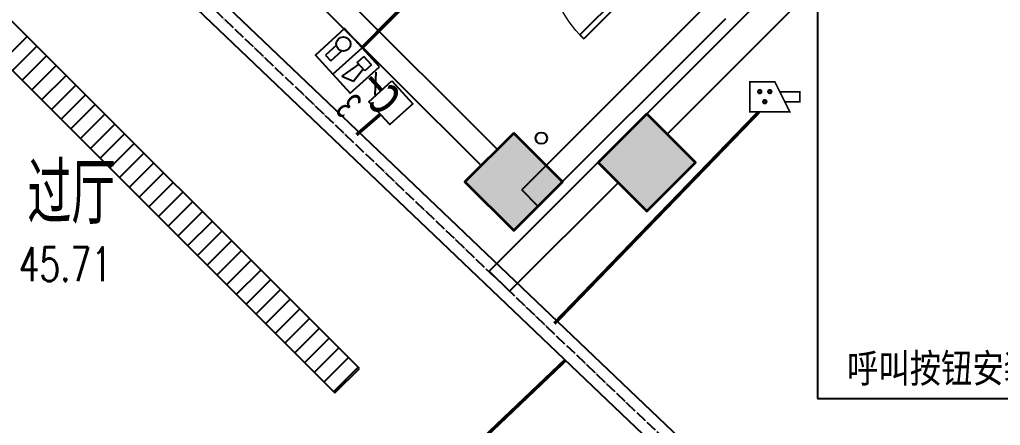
# Model space of a CAD drawing. Extents: x 815029915 to 815825525, y 579155098 to 579748855.
# Drawn here: x 815492830 to 815501371, y 579578434 to 579581973 of the extents above; entities that cross this region are included whole.
import ezdxf

# ---------------------------------------------------------------- set-up
doc = ezdxf.new("R2010")
doc.units = 0
doc.header["$LTSCALE"] = 100
doc.header["$MEASUREMENT"] = 0
for name, pattern in [('DASHDOT', [1, 0.5, -0.25, 0, -0.25]), ('DOTE', [2.42, 2, -0.2, 0.02, -0.2]), ('HIDDEN', [0.375, 0.25, -0.125])]:
    doc.linetypes.add(name, pattern=pattern)
for name, color, linetype in [('AXIS', 3, 'Continuous'), ('COLUMN', 9, 'Continuous'), ('DIM_SYMB', 3, 'Continuous'), ('E-TEXT-PLAN-DER', 7, 'Continuous'), ('EQUIP-照明', 3, 'Continuous'), ('SPACE', 7, 'Continuous'), ('T-EQUP-DIM', 7, 'Continuous'), ('T-EQUP-SERT', 7, 'Continuous'), ('WALL', 9, 'Continuous'), ('WINDOW', 4, 'Continuous'), ('WIRE-照明', 1, 'Continuous'), ('zm', 1, 'Continuous'), ('电-弱电平面-线缆', 3, 'Continuous'), ('电-强电平面-线缆', 3, 'Continuous'), ('电-桥架', 4, 'Continuous')]:
    doc.layers.add(name, color=color, linetype=linetype)
doc.layers.add('柱填充', color=9, linetype='Continuous', lineweight=18)
doc.layers.add('砼柱', color=2, linetype='Continuous', lineweight=35)
doc.styles.add('-宋体', font='', dxfattribs={"width": 0.8})
doc.styles.add('-黑体', font='', dxfattribs={"width": 0.8})
doc.styles.add('_TCH_DIM_T3', font='SIMPLEX', dxfattribs={"width": 0.705882, "bigfont": 'GBCBIG'})
doc.styles.add('_TCH_SPACE', font='SIMPLEX', dxfattribs={"height": 5, "bigfont": 'GBCBIG'})
doc.styles.add('IDQSTYLE', font='txt.shx', dxfattribs={"width": 0.7, "bigfont": 'hztxt.shx'})
doc.styles.get('-宋体').set_extended_font_data('SimSun')
doc.styles.get('-黑体').set_extended_font_data('SimHei')
doc.dimstyles.new('_TCH_ARCH-100', dxfattribs={"dimscale": 100, "dimtxt": 2.975, "dimasz": 1, "dimexe": 2.5, "dimexo": 3, "dimgap": 1, "dimtad": 1, "dimdec": 0, "dimzin": 0, "dimdsep": 46, "dimtxsty": '_TCH_DIM_T3', "dimblk": 'ARCHTICK', "dimcen": 0.09, "dimclrt": 7, "dimazin": 2, "dimtfac": 1, "dimtdec": 0, "dimtix": 1, "dimtmove": 2, "dimatfit": 3, "dimfxl": 0, "dimtolj": 1, "dimtzin": 0, "dimarcsym": 0})

# ---------------------------------------------------------------- blocks, each defined once
blk = doc.blocks.new('HC001133')
at = {"color": 0, "linetype": 'Continuous', "const_width": 0.2}
for points in [[(-1.875, 1.875), (3.125, 1.875), (3.125, -1.875), (0, -1.875), (-1.875, 1.875)], [(-1.25, 0.625), (-3.125, 0.625), (-3.125, -0.625), (-0.625, -0.625)]]:
    blk.add_lwpolyline(points, dxfattribs=at)
at = {"color": 0, "linetype": 'Continuous', "const_width": 0.3}
for points in [[(1.0625, 0.6, 1), (1.4375, 0.6, 1)], [(0.4375, -0.65, 1), (0.8125, -0.65, 1)], [(1.6875, -0.65, 1), (2.0625, -0.65, 1)]]:
    blk.add_lwpolyline(points, format="xyb", close=True, dxfattribs=at)
at = {"layer": 'E-TEXT-PLAN-DER', "color": 0, "style": 'IDQSTYLE', "width": 0.7}
blk.add_attdef('PSFHATT', (5.125, -1.875), '', height=2.5, dxfattribs=at)
blk = doc.blocks.new('$DorLib2D$00000001')
for p, q in [((0.45, 0.975), (0.5, 0.975)), ((0.45, 0), (0.45, 0.975)), ((0.5, 0), (0.5, 0.975)), ((0.5, 0), (0.45, 0))]:
    blk.add_line(p, q)
at = {"lineweight": 13}
blk.add_arc((0.475, 0), 0.975, 91.46928, 180, dxfattribs=at)
blk = doc.blocks.new('_ArchTick')
at = {"color": 0, "linetype": 'ByBlock', "const_width": 0.4}
blk.add_lwpolyline([(-0.5, -0.5), (0.5, 0.5)], dxfattribs=at)
blk = doc.blocks.new('*D413')
at = {"layer": 'AXIS', "color": 0, "lineweight": -2, "transparency": 16777216}
for p, q in [((815498008, 579597697.9), (815500306.1, 579599996)), ((815500129.3, 579599819.2), (815537605.9, 579562342.5)), ((815535484.6, 579560221.2), (815537782.7, 579562519.3))]:
    blk.add_line(p, q, dxfattribs=at)
at = {"layer": 'Defpoints', "color": 0, "transparency": 16777216}
for p in [(815497795.8, 579597485.7), (815537605.9, 579562342.5), (815535272.5, 579560009.1)]:
    blk.add_point(p, dxfattribs=at)
at = {"layer": 'AXIS', "color": 0, "lineweight": -2, "transparency": 16777216, "xscale": 100, "yscale": 100, "zscale": 100}
for p, rotation in [((815500129.3, 579599819.2), 135.0000000001822), ((815537605.9, 579562342.5), 315.0000000001822)]:
    blk.add_blockref('_ArchTick', p, dxfattribs=dict(at, rotation=rotation))
at = {"layer": 'AXIS', "color": 7, "transparency": 16777216, "insert": (815519043.5, 579581256.7), "char_height": 297.5, "attachment_point": 5, "rotation": 315, "style": '_TCH_DIM_T3'}
blk.add_mtext('\\A1;53000', dxfattribs=at)

msp = doc.modelspace()

# ---------------------------------------------------------------- hatches: boundary and pattern name
at = {"layer": '柱填充', "lineweight": 18}
for points in [[(815498291.7, 579581151.6), (815497867.4, 579580727.3), (815498291.7, 579580303), (815498716, 579580727.3)], [(815497132.8, 579580982.6), (815496708.5, 579580558.3), (815497132.8, 579580134), (815497557, 579580558.3)]]:
    msp.add_hatch(color=250, dxfattribs=at).paths.add_polyline_path(points)

# ---------------------------------------------------------------- linework, layer by layer
for p, q in [((815488246.5, 579586049.6), (815495576.2, 579578719.8)), ((815495788.4, 579578932), (815488670.7, 579586049.6)), ((815495576.2, 579578719.8), (815495788.4, 579578932))]:
    msp.add_line(p, q)
at = {"color": 252, "linetype": 'Continuous'}
for p, q in [((815492682.2, 579581613.9), (815492894.3, 579581826)), ((815492767, 579581529), (815492979.2, 579581741.2)), ((815492851.9, 579581444.2), (815493064, 579581656.3)), ((815492936.7, 579581359.3), (815493148.9, 579581571.5)), ((815493021.6, 579581274.5), (815493233.7, 579581486.6)), ((815493106.5, 579581189.6), (815493318.6, 579581401.7)), ((815493191.3, 579581104.8), (815493403.4, 579581316.9)), ((815493276.2, 579581019.9), (815493488.3, 579581232)), ((815493361, 579580935.1), (815493573.1, 579581147.2)), ((815493445.9, 579580850.2), (815493658, 579581062.3)), ((815493530.7, 579580765.4), (815493742.8, 579580977.5)), ((815493615.6, 579580680.5), (815493827.7, 579580892.6)), ((815493700.4, 579580595.6), (815493912.6, 579580807.8)), ((815493785.3, 579580510.8), (815493997.4, 579580722.9)), ((815493870.1, 579580425.9), (815494082.3, 579580638.1)), ((815493955, 579580341.1), (815494167.1, 579580553.2)), ((815494039.8, 579580256.2), (815494252, 579580468.4)), ((815494124.7, 579580171.4), (815494336.8, 579580383.5)), ((815494209.5, 579580086.5), (815494421.7, 579580298.7)), ((815494294.4, 579580001.7), (815494506.5, 579580213.8)), ((815494379.2, 579579916.8), (815494591.4, 579580129)), ((815494464.1, 579579832), (815494676.2, 579580044.1)), ((815494549, 579579747.1), (815494761.1, 579579959.2)), ((815494633.8, 579579662.3), (815494845.9, 579579874.4)), ((815494718.7, 579579577.4), (815494930.8, 579579789.5)), ((815494803.5, 579579492.6), (815495015.6, 579579704.7)), ((815494888.4, 579579407.7), (815495100.5, 579579619.8)), ((815494973.2, 579579322.9), (815495185.3, 579579535)), ((815495058.1, 579579238), (815495270.2, 579579450.1)), ((815495142.9, 579579153.1), (815495355.1, 579579365.3)), ((815495227.8, 579579068.3), (815495439.9, 579579280.4)), ((815495312.6, 579578983.4), (815495524.8, 579579195.6)), ((815495397.5, 579578898.6), (815495609.6, 579579110.7)), ((815495482.3, 579578813.7), (815495694.5, 579579025.9)), ((815495567.2, 579578728.9), (815495779.3, 579578941))]:
    msp.add_line(p, q, dxfattribs=at)
msp.add_circle((815497373.3, 579580938.5), 50)
at = {"layer": 'COLUMN'}
for points in [[(815498291.7, 579580303), (815498716, 579580727.3), (815498291.7, 579581151.6), (815497867.4, 579580727.3)], [(815497132.8, 579580134), (815497557, 579580558.3), (815497132.8, 579580982.6), (815496708.5, 579580558.3)]]:
    msp.add_lwpolyline(points, close=True, dxfattribs=at)
at = {"layer": 'DIM_SYMB'}
msp.add_lwpolyline([(815494939.7, 579579549.5, 0, 0, 0), (815488856, 579585614.6, 0, 80, 0), (815489068.5, 579585402.8, 0, 0, 0)], format="xyseb", dxfattribs=at)
at = {"layer": 'EQUIP-照明'}
for p, q in [((815495588.8, 579581750.3), (815495494, 579581663.9)), ((815495558.9, 579581496.3), (815495813, 579581728.1)), ((815495494.9, 579581662.9), (815495540.4, 579581613.1)), ((815495540.4, 579581613.1), (815495635.1, 579581699.5)), ((815495770, 579581599.8), (815495826.5, 579581651.4)), ((815495893.2, 579581578.2), (815495826.5, 579581651.4)), ((815495785.2, 579581583.2), (815495637, 579581478.5)), ((815495737, 579581435.7), (815495821.6, 579581543.3)), ((815495836.7, 579581526.7), (815495770, 579581599.8)), ((815495893.2, 579581578.2), (815495836.7, 579581526.7)), ((815495637, 579581478.5), (815495737, 579581435.7))]:
    msp.add_line(p, q, dxfattribs=at)
for points in [[(815495963, 579581562.1), (815495659.7, 579581894.5), (815495406.4, 579581663.4), (815495709.6, 579581331)], [(815496071.1, 579581438.6), (815496253.1, 579581239.2), (815496053.6, 579581057.2), (815495871.7, 579581256.7)]]:
    msp.add_lwpolyline(points, close=True, dxfattribs=at)
msp.add_circle((815495649.7, 579581760.3), 62.3, dxfattribs=at)
at = {"layer": 'T-EQUP-DIM', "color": 3}
msp.add_line((815495925.7, 579581313.5), (815495934.8, 579581513.3), dxfattribs=at)
at = {"layer": 'WALL'}
for p, q in [((815492040.7, 579585790.9), (815496990.9, 579580840.7)), ((815491899.3, 579585649.5), (815496849.5, 579580699.3)), ((815500518.2, 579583379), (815496919.7, 579579780.5)), ((815500801, 579583308.2), (815498468, 579580975.2)), ((815498821.2, 579582106.3), (815497202.6, 579580487.6)), ((815498962.7, 579581964.8), (815497344, 579580346.2)), ((815498962.7, 579581964.8), (815498978.9, 579581981.1)), ((815498043.8, 579580551), (815497096.5, 579579603.7)), ((815497344, 579580346.2), (815497202.6, 579580487.6))]:
    msp.add_line(p, q, dxfattribs=at)
msp.add_lwpolyline([(815497096.5, 579579603.7), (815496919.7, 579579780.5)], dxfattribs=at)
at = {"layer": 'WIRE-照明', "linetype": 'Continuous', "const_width": 35}
msp.add_lwpolyline([(815495981.7, 579581357), (815495879, 579581469.5)], dxfattribs=at)
at = {"layer": 'zm', "ltscale": 30}
for p, q in [((815499778.8, 579583245.8), (815499778.8, 579578669.2)), ((815499778.8, 579578669.2), (815504966.1, 579578669.2))]:
    msp.add_line(p, q, dxfattribs=at)
at = {"layer": '电-弱电平面-线缆', "color": 171, "linetype": 'DASHDOT', "const_width": 30}
for points in [[(815495812.2, 579581727.4), (815497607.4, 579583532.4)], [(815495763.8, 579580968.5), (815495971.4, 579581147.4)]]:
    msp.add_lwpolyline(points, dxfattribs=at)
at = {"layer": '电-强电平面-线缆', "color": 1, "linetype": 'HIDDEN', "const_width": 30}
for points in [[(815497487.3, 579579323), (815499268.3, 579581167.9)], [(815493232.3, 579574856.8), (815497582.4, 579579002.7)]]:
    msp.add_lwpolyline(points, dxfattribs=at)
at = {"layer": '电-桥架', "color": 5, "linetype": 'DOTE', "ltscale": 0.5}
msp.add_line((815525758.1, 579552237.1), (815494071.1, 579582493.8), dxfattribs=at)
at = {"layer": '电-桥架', "ltscale": 0.5}
msp.add_lwpolyline([(815494141.8, 579582564.5), (815525828.8, 579552307.8), (815525687.4, 579552166.3), (815494000.4, 579582423)], close=True, dxfattribs=at)
at = {"layer": '砼柱', "color": 3, "lineweight": 35}
for points in [[(815498291.7, 579581151.6), (815497867.4, 579580727.3), (815498291.7, 579580303), (815498716, 579580727.3)], [(815497132.8, 579580982.6), (815496708.5, 579580558.3), (815497132.8, 579580134), (815497557, 579580558.3)]]:
    msp.add_lwpolyline(points, close=True, dxfattribs=at)

# ---------------------------------------------------------------- block references
at = {"layer": 'T-EQUP-SERT', "color": 4, "xscale": 70, "yscale": 70, "zscale": 70, "rotation": 180}
msp.add_blockref('HC001133', (815499407.1, 579581299.2), dxfattribs=at)
at = {"layer": 'WINDOW', "xscale": 1000.000000081643, "yscale": -1000, "zscale": 1000.000000081643, "rotation": 315.0000000000008}
msp.add_blockref('$DorLib2D$00000001', (815498078.8, 579582848.7), dxfattribs=at)

# ---------------------------------------------------------------- texts
at = {"layer": 'EQUIP-照明', "style": '-宋体', "width": 0.7}
msp.add_text('c', height=375, rotation=132.37303, dxfattribs=at).set_placement((815496176.5, 579581300.1))
at = {"layer": 'SPACE', "style": '_TCH_SPACE'}
msp.add_text('过厅', height=533.33, dxfattribs=at).set_placement((815492897.4, 579580189.9))
at = {"layer": 'SPACE', "style": '_TCH_SPACE', "width": 0.705882}
msp.add_text('45.71', height=297.5, dxfattribs=at).set_placement((815492822.9, 579579691.1))
at = {"layer": 'T-EQUP-DIM', "color": 3, "style": '-宋体', "width": 0.7}
msp.add_text('3', height=250, rotation=132.37303, dxfattribs=at).set_placement((815495823.4, 579581260.7))
at = {"layer": 'zm', "color": 1, "style": '-黑体', "width": 0.8}
msp.add_text('呼叫按钮安装高度距地0.4米,1.1米', height=250, dxfattribs=at).set_placement((815500036.4, 579578807.5))

# ---------------------------------------------------------------- dimensions: what is measured, and where the dimension line sits
at = {"layer": 'AXIS'}
dim = msp.add_aligned_dim(p1=(815497795.8, 579597485.7), p2=(815535272.5, 579560009.1), distance=3300, dimstyle='_TCH_ARCH-100', dxfattribs=at)
dim.commit()
dim.dimension.update_dxf_attribs({"geometry": '*D413', "text_midpoint": (815519043.5, 579581256.7)})

doc.saveas('drawing.dxf')
